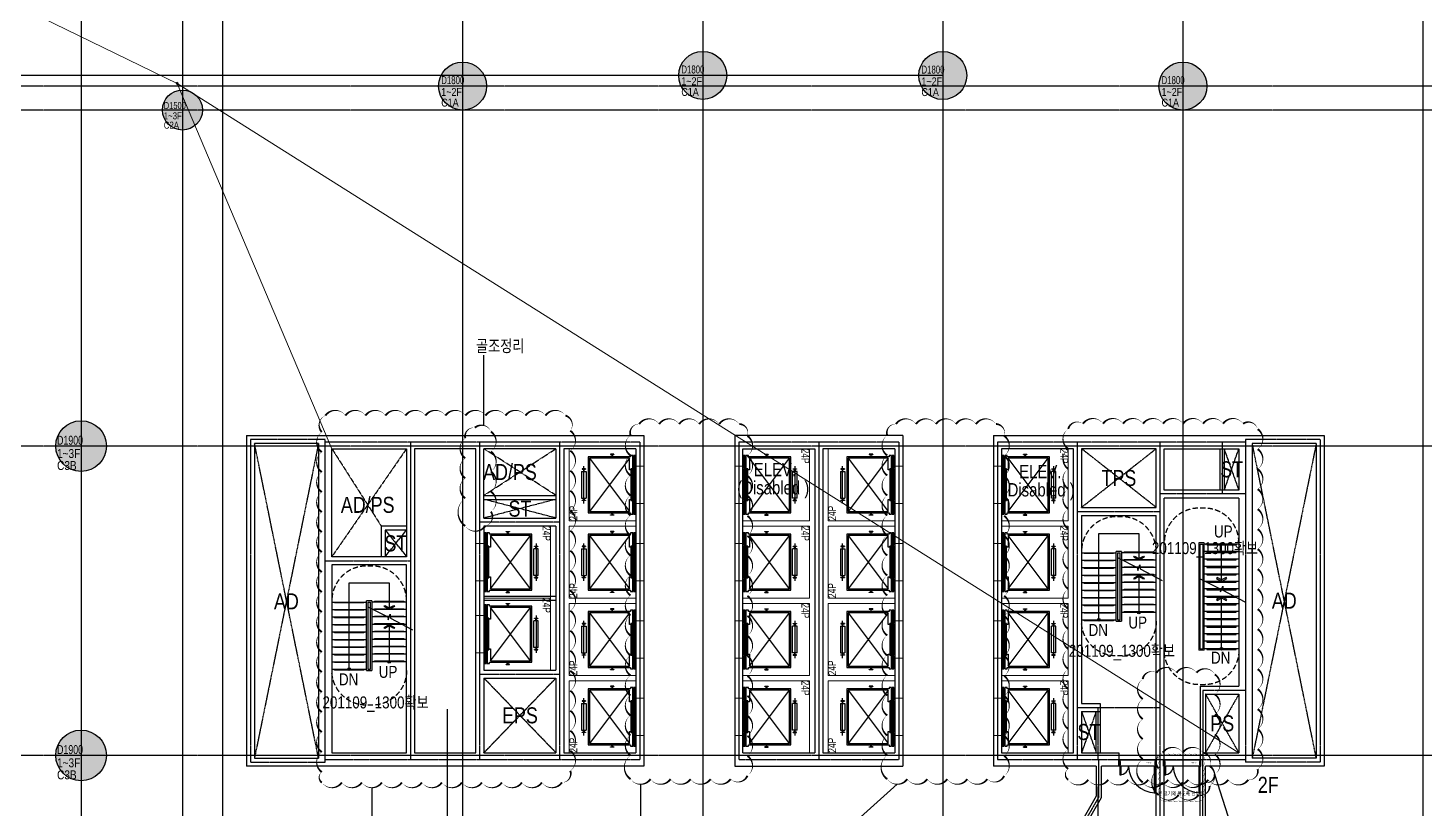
# Model space of a CAD drawing. Header units: millimetres. Extents: x 30450 to 679265, y -299204 to 155552.
# Drawn here: x 475902 to 528271, y -226115 to -196822 of the extents above; entities that cross this region are included whole.
import ezdxf
from ezdxf.enums import TextEntityAlignment as Align

# ---------------------------------------------------------------- set-up
doc = ezdxf.new("R2010")
doc.units = ezdxf.units.MM
for name, pattern in [('x-core_1.5f$0$CEN', [62, 60, -1, 0, -1]), ('x-core_1.5f$0$CENTER2', [1.125, 0.75, -0.125, 0.125, -0.125]), ('x-core_1.5f$0$DASHED', [3, 2, -1]), ('x-core_1.5f$0$HIDDEN', [9.525, 6.35, -3.175]), ('X-GRID_1F$0$CENTER2', [1.125, 0.75, -0.125, 0.125, -0.125])]:
    doc.linetypes.add(name, pattern=pattern)
doc.layers.get('0').update_dxf_attribs({"lineweight": 20})
doc.layers.get('Defpoints').update_dxf_attribs({"color": 151, "lineweight": 9})
for name, color, linetype in [('X-COL-1F$0$A-254', 254, 'Continuous'), ('X-COL-1F$0$A-COL', 2, 'Continuous'), ('x-core_1.5f$0$A-CEN2', 8, 'x-core_1.5f$0$CENTER2'), ('x-core_1.5f$0$A-CON', 2, 'Continuous'), ('x-core_1.5f$0$A-DOOR', 4, 'Continuous'), ('x-core_1.5f$0$A-DOORF', 9, 'Continuous'), ('x-core_1.5f$0$A-ELE4', 8, 'Continuous'), ('x-core_1.5f$0$A-ELEV', 5, 'Continuous'), ('x-core_1.5f$0$A-HR', 6, 'Continuous'), ('x-core_1.5f$0$A-OPEN1', 1, 'x-core_1.5f$0$CEN'), ('x-core_1.5f$0$A-OPEN2', 9, 'x-core_1.5f$0$DASHED'), ('x-core_1.5f$0$A-STR', 4, 'Continuous'), ('x-core_1.5f$0$A-SYM', 7, 'Continuous'), ('x-core_1.5f$0$A-WALD', 7, 'Continuous'), ('X-GRID_1F$0$A-CEN1', 1, 'X-GRID_1F$0$CENTER2')]:
    doc.layers.add(name, color=color, linetype=linetype)
for name, color, linetype, plot in [('x-core_1.5f$0$#201029작업_01', 181, 'Continuous', False), ('x-core_1.5f$0$00_201109_ 계단 1300 확보 반영_JANG', 111, 'Continuous', False), ('x-core_1.5f$0$0_HR_REV._CHECK', 30, 'Continuous', False)]:
    doc.layers.add(name, color=color, linetype=linetype, plot=plot)
doc.styles.add('X-COL-1F$0$Hrtext', font='arial.ttf', dxfattribs={"width": 0.8})
doc.styles.add('x-core_1.5f$0$$0$X-PLAN$0$Standard', font='')
doc.styles.add('x-core_1.5f$0$Hrtext', font='arial.ttf', dxfattribs={"width": 0.8})
doc.styles.add('x-core_1.5f$0$X-CORE_6~19F$0$평면도$0$X-PLAN_1F$0$돋움', font='')
doc.styles.get('x-core_1.5f$0$$0$X-PLAN$0$Standard').set_extended_font_data('DotumChe')
doc.styles.get('x-core_1.5f$0$X-CORE_6~19F$0$평면도$0$X-PLAN_1F$0$돋움').set_extended_font_data('Dotum')

# ---------------------------------------------------------------- blocks, each defined once
blk = doc.blocks.new('X-GRID_1F')
at = {"layer": 'Defpoints'}
for q in [(84648.8, 92271.2), (118648.8, 80871.2)]:
    blk.add_line((78848.8, 105971.2), q, dxfattribs=at)
blk.add_lwpolyline([(78848.8, 105971.2), (41048.8, 124371.2)], dxfattribs=at)
blk.add_circle((78848.8, 105971.2), 40, dxfattribs=at)
at = {"layer": 'X-GRID_1F$0$A-CEN1', "ltscale": 10}
for p, q in [((75248.8, 143216), (75248.8, 56771.2)), ((79048.8, 143216), (79048.8, 56771.2)), ((80548.8, 143216), (80548.8, 8263.5)), ((89548.8, 143216), (89548.8, 8263.5)), ((98548.8, 143216), (98548.8, 8263.5)), ((107548.8, 143216), (107548.8, 8263.5)), ((116548.8, 143216), (116548.8, 8263.5)), ((125548.8, 143216), (125548.8, 8263.5))]:
    blk.add_line(p, q, dxfattribs=at)
for points in [[(107548.8, 106271.2), (32410.1, 106271.2)], [(132848.8, 105871.2), (32410.1, 105871.2)], [(132848.8, 104971.2), (32410.1, 104971.2)], [(132848.8, 92371.2), (32410.1, 92371.2)], [(132848.8, 80771.2), (32410.1, 80771.2)]]:
    blk.add_lwpolyline(points, dxfattribs=at)
blk = doc.blocks.new('X-COL-1F$0$A$C21B320C8')
at = {"layer": 'X-COL-1F$0$A-254'}
h = blk.add_hatch(color=256, dxfattribs=at)
h.dxf.hatch_style = 1
h.paths.add_polyline_path([(-750, 0, 1), (750, 0, 1)])
at = {"layer": 'Defpoints', "const_width": 0.653}
blk.add_lwpolyline([(530, 530), (-530, -530)], dxfattribs=at)
at = {"layer": 'X-COL-1F$0$A-COL'}
blk.add_circle((0, 0), 750, dxfattribs=at)
at = {"layer": 'Defpoints', "style": 'X-COL-1F$0$Hrtext'}
for s, width, p in [('D1500', 0.7, (-700, 38)), ('1~3F', 0.8, (-700, -350))]:
    blk.add_text(s, height=262.5, dxfattribs=dict(at, width=width)).set_placement(p)
at = {"layer": 'Defpoints', "color": 6, "style": 'X-COL-1F$0$Hrtext', "width": 0.8}
blk.add_text('C2A', height=262.5, dxfattribs=at).set_placement((-700, -700))
blk = doc.blocks.new('X-COL-1F$0$A$C0B791F9D')
at = {"layer": 'X-COL-1F$0$A-254'}
h = blk.add_hatch(color=256, dxfattribs=at)
h.dxf.hatch_style = 1
h.paths.add_polyline_path([(-950, 0, 1), (950, 0, 1)])
at = {"layer": 'Defpoints', "const_width": 0.84}
blk.add_lwpolyline([(636, 636), (-636, -636)], dxfattribs=at)
at = {"layer": 'X-COL-1F$0$A-COL'}
blk.add_circle((0, 0), 950, dxfattribs=at)
at = {"layer": 'Defpoints', "style": 'X-COL-1F$0$Hrtext'}
for s, width, p in [('D1900', 0.7, (-900, 48)), ('1~3F', 0.8, (-900, -450))]:
    blk.add_text(s, height=337.5, dxfattribs=dict(at, width=width)).set_placement(p)
at = {"layer": 'Defpoints', "color": 6, "style": 'X-COL-1F$0$Hrtext', "width": 0.8}
blk.add_text('C3B', height=337.5, dxfattribs=at).set_placement((-900, -900))
blk = doc.blocks.new('X-COL-1F$0$A$C1CAF4292')
at = {"layer": 'X-COL-1F$0$A-254'}
h = blk.add_hatch(color=256, dxfattribs=at)
h.dxf.hatch_style = 1
edge = h.paths.add_edge_path()
edge.add_arc((0, 0), 900, 0, 360)
at = {"layer": 'Defpoints', "const_width": 0.747}
blk.add_lwpolyline([(636, 636), (-636, -636)], dxfattribs=at)
at = {"layer": 'X-COL-1F$0$A-COL'}
blk.add_circle((0, 0), 900, dxfattribs=at)
at = {"layer": 'Defpoints', "style": 'X-COL-1F$0$Hrtext'}
for s, width, p in [('D1800', 0.7, (-800, 71)), ('1~2F', 0.8, (-800, -372))]:
    blk.add_text(s, height=300, dxfattribs=dict(at, width=width)).set_placement(p)
at = {"layer": 'Defpoints', "color": 6, "style": 'X-COL-1F$0$Hrtext', "width": 0.8}
blk.add_text('C1A', height=300, dxfattribs=at).set_placement((-800, -772))
blk = doc.blocks.new('X-COL-1F')
at = {"layer": 'X-COL-1F$0$A-COL'}
for name, p in [('X-COL-1F$0$A$C1CAF4292', (98549, 106271)), ('X-COL-1F$0$A$C1CAF4292', (107549, 106266)), ('X-COL-1F$0$A$C1CAF4292', (89549, 105871)), ('X-COL-1F$0$A$C1CAF4292', (116549, 105871)), ('X-COL-1F$0$A$C21B320C8', (79049, 104971)), ('X-COL-1F$0$A$C0B791F9D', (75249, 92371)), ('X-COL-1F$0$A$C0B791F9D', (75249, 80771))]:
    blk.add_blockref(name, p, dxfattribs=at)
blk = doc.blocks.new('x-core_1.5f$0$X-CORE_6~19F$0$20P-210-11003')
at = {"layer": 'Defpoints'}
blk.add_lwpolyline([(2050, -300), (2050, 0), (2700, 0), (2700, 2500), (0, 2500), (0, 0), (650, 0), (650, -300)], dxfattribs=at)
at = {"layer": 'x-core_1.5f$0$A-ELEV'}
for p, q in [((2350, 1749), (350, 249)), ((2350, 249), (350, 1749)), ((650, 1954), (2050, 1954)), ((773, 1907), (772, 1897)), ((850, 2039), (850, 1869)), ((1850, 2039), (850, 2039)), ((850, 2039), (850, 1869)), ((1850, 1869), (850, 1869)), ((1850, 2039), (1850, 1869)), ((1927, 1907), (1928, 1897)), ((300, 886), (300, 898)), ((300, 898), (300, 886)), ((2477, 845), (2478, 835)), ((1350, 189), (1350, 154)), ((1350, 72), (1350, 37))]:
    blk.add_line(p, q, dxfattribs=at)
for points in [[(250, 122), (2450, 122), (2450, 212), (2400, 212), (2400, 1799), (300, 1799), (300, 212), (250, 212)], [(760, 189), (760, 154), (1940, 154), (1940, 189)], [(760, 72), (1940, 72), (1940, 37), (760, 37)]]:
    blk.add_lwpolyline(points, close=True, dxfattribs=at)
for points in [[(1940, 199), (1910, 199), (1910, 249), (2350, 249), (2350, 1749), (350, 1749), (350, 249), (790, 249), (790, 199), (760, 199)], [(2050, 0), (1970, 30), (2450, 30), (2450, 92), (250, 92), (250, 30), (730, 30), (650, 0)]]:
    blk.add_lwpolyline(points, dxfattribs=at)
for points in [[(761, 1890), (765, 1890), (761, 1890), (761, 2018), (765, 2018, -0.397026), (772, 2011), (773, 2001), (775, 1968, 0.397088), (782, 1961), (800, 1961, 0.414214), (804, 1965), (847, 1965, -0.414214), (850, 1963), (850, 1945, -0.414214), (847, 1943), (804, 1943, 0.414214), (800, 1947), (782, 1947, 0.397073), (775, 1940), (772, 1897, -0.397026), (765, 1890, 0.397026), (772, 1897, -0.397026), (765, 1890)], [(1939, 1890), (1935, 1890), (1939, 1890), (1939, 2018), (1935, 2018, 0.397026), (1928, 2011), (1927, 2001), (1925, 1968, -0.397088), (1918, 1961), (1900, 1961, -0.414214), (1896, 1965), (1853, 1965, 0.414214), (1850, 1963), (1850, 1945, 0.414214), (1853, 1943), (1896, 1943, -0.414214), (1900, 1947), (1918, 1947, -0.397073), (1925, 1940), (1928, 1897, 0.397026), (1935, 1890, -0.397026), (1928, 1897, 0.397026), (1935, 1890)], [(211, 828), (215, 828), (211, 828), (211, 956), (215, 956, -0.397026), (222, 949), (223, 939), (225, 906, 0.397088), (232, 899), (250, 899, 0.414214), (254, 903), (297, 903, -0.414214), (300, 901), (300, 883, -0.414214), (297, 881), (254, 881, 0.414214), (250, 885), (232, 885, 0.397073), (225, 878), (222, 835, -0.397026), (215, 828, 0.397026), (222, 835, -0.397026), (215, 828)], [(2489, 828), (2485, 828), (2489, 828), (2489, 956), (2485, 956, 0.397026), (2478, 949), (2477, 939), (2475, 906, -0.397088), (2468, 899), (2450, 899, -0.414214), (2446, 903), (2403, 903, 0.414214), (2400, 901), (2400, 883, 0.414214), (2403, 881), (2446, 881, -0.414214), (2450, 885), (2468, 885, -0.397073), (2475, 878), (2478, 835, 0.397026), (2485, 828, -0.397026), (2478, 835, 0.397026), (2485, 828)]]:
    blk.add_lwpolyline(points, format="xyb", dxfattribs=at)
at = {"layer": 'Defpoints', "style": 'x-core_1.5f$0$X-CORE_6~19F$0$평면도$0$X-PLAN_1F$0$돋움', "width": 0.8}
blk.add_text('24P', height=300, dxfattribs=at).set_placement((0, 2500), align=Align.TOP_LEFT)
blk = doc.blocks.new('x-core_1.5f$0$201105_FSD(1300)')
at = {"layer": 'x-core_1.5f$0$A-DOOR'}
for points in [[(52494, 126259), (52494, 126304), (52164, 126304), (52164, 126259)], [(52714, 126339), (52714, 126304), (52664, 126304), (52664, 126289), (52544, 126289), (52544, 126304), (52494, 126304), (52494, 126339)], [(52494, 124974), (52494, 125019), (51494, 125019), (51494, 124974)], [(52714, 124939), (52714, 124974), (52664, 124974), (52664, 124989), (52544, 124989), (52544, 124974), (52494, 124974), (52494, 124939)]]:
    blk.add_lwpolyline(points, close=True, dxfattribs=at)
at = {"layer": 'x-core_1.5f$0$A-DOORF'}
for centre, radius, start, end in [((52494, 126304), 330, 180, 270), ((52494, 124974), 1000, 90, 180)]:
    blk.add_arc(centre, radius, start, end, dxfattribs=at)
at = {"layer": 'x-core_1.5f$0$A-ELE4'}
for p, q in [((52494, 124974), (52494, 126304)), ((52714, 124974), (52714, 126304))]:
    blk.add_line(p, q, dxfattribs=at)
at = {"layer": 'Defpoints', "linetype": 'Continuous', "style": 'x-core_1.5f$0$$0$X-PLAN$0$Standard', "text_generation_flag": 6}
blk.add_text('FSD-1300', height=37.5, rotation=270, dxfattribs=at).set_placement((52610, 125191), align=Align.MIDDLE)

msp = doc.modelspace()

# ---------------------------------------------------------------- linework, layer by layer
at = {"layer": 'x-core_1.5f$0$#201029작업_01'}
msp.add_lwpolyline([(518344, -224100, 0, 20, -0.520567), (518544, -224100, 0, 20, -0.520567), (518744, -224100, 0, 20, -0.520567), (518944, -224100, 0, 20, -0.520567), (519144, -224100, 0, 20, -0.520567), (519344, -224100, 0, 20, -0.520567), (519544, -224100, 0, 20, -0.520567), (519744, -224100, 0, 20, -0.520567), (519944, -224100, 0, 20, -0.520567), (519944, -224300, 0, 20, -0.520567), (519944, -224500, 0, 20, -0.520567), (519944, -224700, 0, 20, -0.520567), (519944, -224900, 0, 20, -0.520567), (519944, -225100, 0, 20, -0.520567), (519944, -225300, 0, 20, -0.520567), (519944, -225500, 0, 20, -0.520567), (519944, -225700, 0, 20, -0.520567), (519840, -225796, 0, 20, -0.520567), (519640, -225796, 0, 20, -0.520567), (519440, -225796, 0, 20, -0.520567), (519240, -225796, 0, 20, -0.520567), (519040, -225796, 0, 20, -0.520567), (518840, -225796, 0, 20, -0.520567), (518640, -225796, 0, 20, -0.520567), (518440, -225796, 0, 20, -0.520567), (518344, -225693, 0, 20, -0.520567), (518344, -225493, 0, 20, -0.520567), (518344, -225293, 0, 20, -0.520567), (518344, -225093, 0, 20, -0.520567), (518344, -224893, 0, 20, -0.520567), (518344, -224693, 0, 20, -0.520567), (518344, -224493, 0, 20, -0.520567), (518344, -224293, 0, 20, -0.520567)], format="xyseb", close=True, dxfattribs=at)
at = {"layer": 'x-core_1.5f$0$00_201109_ 계단 1300 확보 반영_JANG'}
msp.add_lwpolyline([(518282, -225583, 0, 75, 0.520567), (519032, -225583, 0, 75, 0.520567), (519782, -225583, 0, 75, 0.520567), (520194, -225245, 0, 75, 0.520567), (520194, -224495, 0, 75, 0.520567), (519940, -223998, 0, 75, 0.520567), (519190, -223998, 0, 75, 0.520567), (518440, -223998, 0, 75, 0.520567), (518282, -224590, 0, 75, 0.520567)], format="xyseb", close=True, dxfattribs=at)
at = {"layer": 'x-core_1.5f$0$0_HR_REV._CHECK'}
for p, q in [((492991, -211731), (492991, -209087)), ((491616, -222372), (491616, -230189)), ((488794, -225313), (488794, -234357)), ((516006, -225269), (516012, -234313))]:
    msp.add_line(p, q, dxfattribs=at)
at = {"layer": 'x-core_1.5f$0$0_HR_REV._CHECK', "color": 1}
msp.add_line((520389, -224843), (523386, -234240), dxfattribs=at)
at = {"layer": 'x-core_1.5f$0$0_HR_REV._CHECK'}
for points in [[(486919, -225118, 0, 75, 0.520567), (487669, -225118, 0, 75, 0.520567), (488419, -225118, 0, 75, 0.520567), (489169, -225118, 0, 75, 0.520567), (489919, -225118, 0, 75, 0.520567), (490669, -225118, 0, 75, 0.520567), (491419, -225118, 0, 75, 0.520567), (492169, -225118, 0, 75, 0.520567), (492919, -225118, 0, 75, 0.520567), (493669, -225118, 0, 75, 0.520567), (494419, -225118, 0, 75, 0.520567), (495169, -225118, 0, 75, 0.520567), (495919, -225118, 0, 75, 0.520567), (496231, -224679, 0, 75, 0.520567), (496231, -223929, 0, 75, 0.520567), (496231, -223179, 0, 75, 0.520567), (496231, -222429, 0, 75, 0.520567), (496231, -221679, 0, 75, 0.520567), (496231, -220929, 0, 75, 0.520567), (496231, -220179, 0, 75, 0.520567), (496231, -219429, 0, 75, 0.520567), (496231, -218679, 0, 75, 0.520567), (496231, -217929, 0, 75, 0.520567), (496231, -217179, 0, 75, 0.520567), (496231, -216429, 0, 75, 0.520567), (496231, -215679, 0, 75, 0.520567), (496231, -214929, 0, 75, 0.520567), (496231, -214179, 0, 75, 0.520567), (496231, -213429, 0, 75, 0.520567), (496231, -212679, 0, 75, 0.520567), (496231, -211929, 0, 75, 0.520567), (496051, -211359, 0, 75, 0.520567), (495301, -211359, 0, 75, 0.520567), (494551, -211359, 0, 75, 0.520567), (493801, -211359, 0, 75, 0.520567), (493051, -211359, 0, 75, 0.520567), (492301, -211359, 0, 75, 0.520567), (491551, -211359, 0, 75, 0.520567), (490801, -211359, 0, 75, 0.520567), (490051, -211359, 0, 75, 0.520567), (489301, -211359, 0, 75, 0.520567), (488551, -211359, 0, 75, 0.520567), (487801, -211359, 0, 75, 0.520567), (487051, -211359, 0, 75, 0.520567), (486919, -211977, 0, 75, 0.520567), (486919, -212727, 0, 75, 0.520567), (486919, -213477, 0, 75, 0.520567), (486919, -214227, 0, 75, 0.520567), (486919, -214977, 0, 75, 0.520567), (486919, -215727, 0, 75, 0.520567), (486919, -216477, 0, 75, 0.520567), (486919, -217227, 0, 75, 0.520567), (486919, -217977, 0, 75, 0.520567), (486919, -218727, 0, 75, 0.520567), (486919, -219477, 0, 75, 0.520567), (486919, -220227, 0, 75, 0.520567), (486919, -220977, 0, 75, 0.520567), (486919, -221727, 0, 75, 0.520567), (486919, -222477, 0, 75, 0.520567), (486919, -223227, 0, 75, 0.520567), (486919, -223977, 0, 75, 0.520567), (486919, -224727, 0, 75, 0.520567)], [(498489, -224990, 0, 75, 0.520567), (499239, -224990, 0, 75, 0.520567), (499989, -224990, 0, 75, 0.520567), (500739, -224990, 0, 75, 0.520567), (501489, -224990, 0, 75, 0.520567), (502239, -224990, 0, 75, 0.520567), (502869, -224870, 0, 75, 0.520567), (502869, -224120, 0, 75, 0.520567), (502869, -223370, 0, 75, 0.520567), (502869, -222620, 0, 75, 0.520567), (502869, -221870, 0, 75, 0.520567), (502869, -221120, 0, 75, 0.520567), (502869, -220370, 0, 75, 0.520567), (502869, -219620, 0, 75, 0.520567), (502869, -218870, 0, 75, 0.520567), (502869, -218120, 0, 75, 0.520567), (502869, -217370, 0, 75, 0.520567), (502869, -216620, 0, 75, 0.520567), (502869, -215870, 0, 75, 0.520567), (502869, -215120, 0, 75, 0.520567), (502869, -214370, 0, 75, 0.520567), (502869, -213620, 0, 75, 0.520567), (502869, -212870, 0, 75, 0.520567), (502869, -212120, 0, 75, 0.520567), (502562, -211677, 0, 75, 0.520567), (501812, -211677, 0, 75, 0.520567), (501062, -211677, 0, 75, 0.520567), (500312, -211677, 0, 75, 0.520567), (499562, -211677, 0, 75, 0.520567), (498812, -211677, 0, 75, 0.520567), (498489, -212103, 0, 75, 0.520567), (498489, -212853, 0, 75, 0.520567), (498489, -213603, 0, 75, 0.520567), (498489, -214353, 0, 75, 0.520567), (498489, -215103, 0, 75, 0.520567), (498489, -215853, 0, 75, 0.520567), (498489, -216603, 0, 75, 0.520567), (498489, -217353, 0, 75, 0.520567), (498489, -218103, 0, 75, 0.520567), (498489, -218853, 0, 75, 0.520567), (498489, -219603, 0, 75, 0.520567), (498489, -220353, 0, 75, 0.520567), (498489, -221103, 0, 75, 0.520567), (498489, -221853, 0, 75, 0.520567), (498489, -222603, 0, 75, 0.520567), (498489, -223353, 0, 75, 0.520567), (498489, -224103, 0, 75, 0.520567)], [(508112, -224990, 0, 75, 0.520567), (508862, -224990, 0, 75, 0.520567), (509612, -224990, 0, 75, 0.520567), (510362, -224990, 0, 75, 0.520567), (511112, -224990, 0, 75, 0.520567), (511862, -224990, 0, 75, 0.520567), (512492, -224870, 0, 75, 0.520567), (512492, -224120, 0, 75, 0.520567), (512492, -223370, 0, 75, 0.520567), (512492, -222620, 0, 75, 0.520567), (512492, -221870, 0, 75, 0.520567), (512492, -221120, 0, 75, 0.520567), (512492, -220370, 0, 75, 0.520567), (512492, -219620, 0, 75, 0.520567), (512492, -218870, 0, 75, 0.520567), (512492, -218120, 0, 75, 0.520567), (512492, -217370, 0, 75, 0.520567), (512492, -216620, 0, 75, 0.520567), (512492, -215870, 0, 75, 0.520567), (512492, -215120, 0, 75, 0.520567), (512492, -214370, 0, 75, 0.520567), (512492, -213620, 0, 75, 0.520567), (512492, -212870, 0, 75, 0.520567), (512492, -212120, 0, 75, 0.520567), (512186, -211677, 0, 75, 0.520567), (511436, -211677, 0, 75, 0.520567), (510686, -211677, 0, 75, 0.520567), (509936, -211677, 0, 75, 0.520567), (509186, -211677, 0, 75, 0.520567), (508436, -211677, 0, 75, 0.520567), (508112, -212103, 0, 75, 0.520567), (508112, -212853, 0, 75, 0.520567), (508112, -213603, 0, 75, 0.520567), (508112, -214353, 0, 75, 0.520567), (508112, -215103, 0, 75, 0.520567), (508112, -215853, 0, 75, 0.520567), (508112, -216603, 0, 75, 0.520567), (508112, -217353, 0, 75, 0.520567), (508112, -218103, 0, 75, 0.520567), (508112, -218853, 0, 75, 0.520567), (508112, -219603, 0, 75, 0.520567), (508112, -220353, 0, 75, 0.520567), (508112, -221103, 0, 75, 0.520567), (508112, -221853, 0, 75, 0.520567), (508112, -222603, 0, 75, 0.520567), (508112, -223353, 0, 75, 0.520567), (508112, -224103, 0, 75, 0.520567)], [(514894, -225015, 0, 75, 0.520567), (515644, -225015, 0, 75, 0.520567), (516394, -225015, 0, 75, 0.520567), (517144, -225015, 0, 75, 0.520567), (517894, -225015, 0, 75, 0.520567), (518644, -225015, 0, 75, 0.520567), (519394, -225015, 0, 75, 0.520567), (520144, -225015, 0, 75, 0.520567), (520894, -225015, 0, 75, 0.520567), (521644, -225015, 0, 75, 0.520567), (521996, -224618, 0, 75, 0.520567), (521996, -223868, 0, 75, 0.520567), (521996, -223118, 0, 75, 0.520567), (521996, -222368, 0, 75, 0.520567), (521996, -221618, 0, 75, 0.520567), (521996, -220868, 0, 75, 0.520567), (521996, -220118, 0, 75, 0.520567), (521996, -219368, 0, 75, 0.520567), (521996, -218618, 0, 75, 0.520567), (521996, -217868, 0, 75, 0.520567), (521996, -217118, 0, 75, 0.520567), (521996, -216368, 0, 75, 0.520567), (521996, -215618, 0, 75, 0.520567), (521996, -214868, 0, 75, 0.520567), (521996, -214118, 0, 75, 0.520567), (521996, -213368, 0, 75, 0.520567), (521996, -212618, 0, 75, 0.520567), (521996, -211868, 0, 75, 0.520567), (521450, -211664, 0, 75, 0.520567), (520700, -211664, 0, 75, 0.520567), (519950, -211664, 0, 75, 0.520567), (519200, -211664, 0, 75, 0.520567), (518450, -211664, 0, 75, 0.520567), (517700, -211664, 0, 75, 0.520567), (516950, -211664, 0, 75, 0.520567), (516200, -211664, 0, 75, 0.520567), (515450, -211664, 0, 75, 0.520567), (514894, -211858, 0, 75, 0.520567), (514894, -212608, 0, 75, 0.520567), (514894, -213358, 0, 75, 0.520567), (514894, -214108, 0, 75, 0.520567), (514894, -214858, 0, 75, 0.520567), (514894, -215608, 0, 75, 0.520567), (514894, -216358, 0, 75, 0.520567), (514894, -217108, 0, 75, 0.520567), (514894, -217858, 0, 75, 0.520567), (514894, -218608, 0, 75, 0.520567), (514894, -219358, 0, 75, 0.520567), (514894, -220108, 0, 75, 0.520567), (514894, -220858, 0, 75, 0.520567), (514894, -221608, 0, 75, 0.520567), (514894, -222358, 0, 75, 0.520567), (514894, -223108, 0, 75, 0.520567), (514894, -223858, 0, 75, 0.520567), (514894, -224608, 0, 75, 0.520567)], [(492294, -215500, 0, 75, 0.520567), (493044, -215500, 0, 75, 0.520567), (493256, -214961, 0, 75, 0.520567), (493256, -214211, 0, 75, 0.520567), (493256, -213461, 0, 75, 0.520567), (493256, -212711, 0, 75, 0.520567), (493256, -211961, 0, 75, 0.520567), (492651, -211815, 0, 75, 0.520567), (492294, -212208, 0, 75, 0.520567), (492294, -212958, 0, 75, 0.520567), (492294, -213708, 0, 75, 0.520567), (492294, -214458, 0, 75, 0.520567)]]:
    msp.add_lwpolyline(points, format="xyseb", close=True, dxfattribs=at)
at = {"layer": 'x-core_1.5f$0$0_HR_REV._CHECK', "color": 1}
msp.add_lwpolyline([(517689, -225112, 0, 75, 0.520567), (518439, -225112, 0, 75, 0.520567), (519189, -225112, 0, 75, 0.520567), (519939, -225112, 0, 75, 0.520567), (520391, -224814, 0, 75, 0.520567), (520391, -224064, 0, 75, 0.520567), (520391, -223314, 0, 75, 0.520567), (520391, -222564, 0, 75, 0.520567), (520391, -221814, 0, 75, 0.520567), (520391, -221064, 0, 75, 0.520567), (519703, -221003, 0, 75, 0.520567), (518953, -221003, 0, 75, 0.520567), (518203, -221003, 0, 75, 0.520567), (517689, -221239, 0, 75, 0.520567), (517689, -221989, 0, 75, 0.520567), (517689, -222739, 0, 75, 0.520567), (517689, -223489, 0, 75, 0.520567), (517689, -224239, 0, 75, 0.520567)], format="xyseb", close=True, dxfattribs=at)
at = {"layer": 'x-core_1.5f$0$0_HR_REV._CHECK'}
msp.add_lwpolyline([(498864, -225185), (498864, -233839), (508487, -225185)], dxfattribs=at)
at = {"layer": 'x-core_1.5f$0$A-CEN2'}
for p, q in [((487044, -212250), (484244, -212250)), ((484244, -212250), (484244, -224350)), ((487044, -224350), (487044, -212250)), ((498844, -212350), (487044, -212350)), ((490244, -212350), (490244, -224250)), ((492844, -224250), (492844, -212350)), ((495844, -224250), (495844, -212350)), ((498844, -212350), (498844, -224250)), ((502544, -212350), (502544, -224250)), ((508544, -212350), (502544, -212350)), ((505544, -212350), (505544, -224250)), ((508544, -212350), (508544, -224250)), ((521544, -212350), (512244, -212350)), ((512244, -212350), (512244, -224250)), ((515244, -224250), (515244, -212350)), ((518344, -224250), (518344, -212350)), ((520669, -212350), (520669, -214290)), ((521544, -212250), (521544, -224350)), ((524344, -212250), (521544, -212250)), ((524344, -212250), (524344, -224350)), ((521544, -214290), (518344, -214290)), ((515244, -214950), (518344, -214950)), ((495844, -215350), (492844, -215350)), ((487044, -216800), (490244, -216800)), ((492844, -221050), (495844, -221050)), ((519944, -221650), (521544, -221650)), ((519944, -221650), (519944, -224250)), ((515244, -222310), (518344, -222310)), ((516019, -224250), (516019, -222310)), ((484244, -224350), (487044, -224350)), ((487044, -224250), (498844, -224250)), ((502544, -224250), (508544, -224250)), ((512244, -224250), (521544, -224250)), ((516044, -225656), (516044, -224250)), ((518344, -226471), (518344, -224250)), ((519944, -227901), (519944, -224250)), ((524344, -224350), (521544, -224350)), ((516044, -225656), (513056, -230831))]:
    msp.add_line(p, q, dxfattribs=at)
at = {"layer": 'x-core_1.5f$0$A-CON', "ltscale": 10}
for p, q in [((484094, -212100), (498994, -212100)), ((484094, -212100), (484094, -224500)), ((486794, -212400), (484394, -212400)), ((484394, -212400), (484394, -224200)), ((486794, -212400), (486794, -224200)), ((487294, -216650), (487294, -212600)), ((487294, -212600), (490094, -212600)), ((490094, -212600), (490094, -216650)), ((490394, -212600), (490394, -224000)), ((492694, -212600), (490394, -212600)), ((492694, -224000), (492694, -212600)), ((495694, -212600), (492994, -212600)), ((492994, -215200), (492994, -212600)), ((495694, -212600), (495694, -215200)), ((498694, -212600), (495994, -212600)), ((495994, -212600), (495994, -224000)), ((498694, -212600), (498694, -224000)), ((498994, -212100), (498994, -224500)), ((502394, -212100), (502394, -224500)), ((508694, -212100), (502394, -212100)), ((502694, -224000), (502694, -212600)), ((502694, -212600), (505394, -212600)), ((505394, -212600), (505394, -224000)), ((505694, -212600), (505694, -224000)), ((508394, -212600), (505694, -212600)), ((508394, -212600), (508394, -224000)), ((508694, -212100), (508694, -224500)), ((512094, -212100), (512094, -224500)), ((512094, -212100), (524494, -212100)), ((515094, -212600), (512394, -212600)), ((512394, -212600), (512394, -224000)), ((515094, -224000), (515094, -212600)), ((518194, -212600), (515394, -212600)), ((515394, -212600), (515394, -214800)), ((518194, -214800), (518194, -212600)), ((518494, -214150), (518494, -212600)), ((518494, -212600), (521294, -212600)), ((521294, -212600), (521294, -214150)), ((521794, -212400), (521794, -224200)), ((524194, -212400), (521794, -212400)), ((524194, -212400), (524194, -224200)), ((524494, -212100), (524494, -224500)), ((521294, -214150), (518494, -214150)), ((518494, -226571), (518494, -214450)), ((521294, -214450), (518494, -214450)), ((521294, -214450), (521294, -221500)), ((492994, -215200), (495694, -215200)), ((515394, -214800), (518194, -214800)), ((515394, -215100), (515394, -222150)), ((515394, -215100), (518194, -215100)), ((518194, -226371), (518194, -215100)), ((495694, -215500), (492994, -215500)), ((492994, -215500), (492994, -220900)), ((495694, -215500), (495694, -220900)), ((490094, -216650), (487294, -216650)), ((490094, -216950), (487294, -216950)), ((487294, -216950), (487294, -224000)), ((490094, -224000), (490094, -216950)), ((492994, -220900), (495694, -220900)), ((492994, -221200), (495694, -221200)), ((492994, -221200), (492994, -224000)), ((519844, -221500), (521294, -221500)), ((519844, -221500), (519844, -224500)), ((520044, -221800), (521294, -221800)), ((520044, -221800), (520044, -224000)), ((521294, -221800), (521294, -224000)), ((515394, -222150), (516094, -222150)), ((515394, -222450), (515394, -224000)), ((515394, -222450), (516094, -222450)), ((516094, -222150), (516094, -222450)), ((487294, -224000), (490094, -224000)), ((490394, -224000), (492694, -224000)), ((495994, -224000), (498694, -224000)), ((502694, -224000), (505394, -224000)), ((505694, -224000), (508394, -224000)), ((512394, -224000), (515094, -224000)), ((515394, -224000), (516794, -224000)), ((516794, -224000), (516794, -224500)), ((520044, -224000), (521294, -224000)), ((498994, -224500), (484094, -224500)), ((484394, -224200), (486794, -224200)), ((502394, -224500), (508694, -224500)), ((515944, -224500), (512094, -224500)), ((516144, -225682), (516144, -224500)), ((516794, -224500), (516144, -224500)), ((524494, -224500), (520044, -224500)), ((524194, -224200), (521794, -224200)), ((513113, -230931), (516144, -225682))]:
    msp.add_line(p, q, dxfattribs=at)
at = {"layer": 'x-core_1.5f$0$A-CON'}
for p in [(495694, -221200), (492994, -224000)]:
    msp.add_line(p, (495694, -224000), dxfattribs=at)
at = {"layer": 'x-core_1.5f$0$A-CON', "ltscale": 5}
for p, q in [((515944, -224500), (515944, -225629)), ((519844, -227874), (519844, -224500)), ((520044, -227927), (520044, -224500)), ((515944, -225629), (512998, -230731))]:
    msp.add_line(p, q, dxfattribs=at)
at = {"layer": 'x-core_1.5f$0$A-ELE4'}
for points in [[(520094, -216180), (520094, -216210), (521194, -216210), (521194, -216180)], [(516594, -216500), (516594, -216530), (515494, -216530), (515494, -216500)], [(516594, -216780), (516594, -216810), (515494, -216810), (515494, -216780)], [(516994, -216500), (516994, -216470), (518094, -216470), (518094, -216500)], [(516994, -216780), (516994, -216750), (518094, -216750), (518094, -216780)], [(520094, -216460), (520094, -216490), (521194, -216490), (521194, -216460)], [(520094, -216740), (520094, -216770), (521194, -216770), (521194, -216740)], [(516594, -217060), (516594, -217090), (515494, -217090), (515494, -217060)], [(516994, -217060), (516994, -217030), (518094, -217030), (518094, -217060)], [(516994, -217340), (516994, -217310), (518094, -217310), (518094, -217340)], [(520094, -217020), (520094, -217050), (521194, -217050), (521194, -217020)], [(520094, -217300), (520094, -217330), (521194, -217330), (521194, -217300)], [(516594, -217340), (516594, -217370), (515494, -217370), (515494, -217340)], [(516594, -217620), (516594, -217650), (515494, -217650), (515494, -217620)], [(516994, -217620), (516994, -217590), (518094, -217590), (518094, -217620)], [(520094, -217580), (520094, -217610), (521194, -217610), (521194, -217580)], [(488494, -218350), (488494, -218380), (487394, -218380), (487394, -218350)], [(488894, -218350), (488894, -218320), (489994, -218320), (489994, -218350)], [(516594, -217900), (516594, -217930), (515494, -217930), (515494, -217900)], [(516594, -218180), (516594, -218210), (515494, -218210), (515494, -218180)], [(516994, -217900), (516994, -217870), (518094, -217870), (518094, -217900)], [(516994, -218180), (516994, -218150), (518094, -218150), (518094, -218180)], [(520094, -217860), (520094, -217890), (521194, -217890), (521194, -217860)], [(520094, -218140), (520094, -218170), (521194, -218170), (521194, -218140)], [(488494, -218630), (488494, -218660), (487394, -218660), (487394, -218630)], [(488894, -218630), (488894, -218600), (489994, -218600), (489994, -218630)], [(488894, -218910), (488894, -218880), (489994, -218880), (489994, -218910)], [(516594, -218460), (516594, -218490), (515494, -218490), (515494, -218460)], [(516594, -218740), (516594, -218770), (515494, -218770), (515494, -218740)], [(516994, -218460), (516994, -218430), (518094, -218430), (518094, -218460)], [(516994, -218740), (516994, -218710), (518094, -218710), (518094, -218740)], [(520094, -218420), (520094, -218450), (521194, -218450), (521194, -218420)], [(520094, -218700), (520094, -218730), (521194, -218730), (521194, -218700)], [(488494, -218910), (488494, -218940), (487394, -218940), (487394, -218910)], [(488494, -219190), (488494, -219220), (487394, -219220), (487394, -219190)], [(488894, -219190), (488894, -219160), (489994, -219160), (489994, -219190)], [(516594, -219020), (516594, -219050), (515494, -219050), (515494, -219020)], [(520094, -218980), (520094, -219010), (521194, -219010), (521194, -218980)], [(520094, -219260), (520094, -219290), (521194, -219290), (521194, -219260)], [(488494, -219470), (488494, -219500), (487394, -219500), (487394, -219470)], [(488494, -219750), (488494, -219780), (487394, -219780), (487394, -219750)], [(488894, -219470), (488894, -219440), (489994, -219440), (489994, -219470)], [(488894, -219750), (488894, -219720), (489994, -219720), (489994, -219750)], [(520094, -219540), (520094, -219570), (521194, -219570), (521194, -219540)], [(520094, -219820), (520094, -219850), (521194, -219850), (521194, -219820)], [(488494, -220030), (488494, -220060), (487394, -220060), (487394, -220030)], [(488494, -220310), (488494, -220340), (487394, -220340), (487394, -220310)], [(488894, -220030), (488894, -220000), (489994, -220000), (489994, -220030)], [(488894, -220310), (488894, -220280), (489994, -220280), (489994, -220310)], [(520094, -220100), (520094, -220130), (521194, -220130), (521194, -220100)], [(488494, -220590), (488494, -220620), (487394, -220620), (487394, -220590)], [(488494, -220870), (488494, -220900), (487394, -220900), (487394, -220870)], [(488894, -220590), (488894, -220560), (489994, -220560), (489994, -220590)]]:
    msp.add_lwpolyline(points, dxfattribs=at)
at = {"layer": 'x-core_1.5f$0$A-HR'}
for p, q in [((519844, -220100), (519844, -216180)), ((519844, -216180), (519944, -216180)), ((519944, -216180), (519944, -220100)), ((516694, -219070), (516694, -216450)), ((516894, -216450), (516694, -216450)), ((516744, -216500), (516744, -219020)), ((516744, -216500), (516844, -216500)), ((516844, -219020), (516844, -216500)), ((516894, -216450), (516894, -219070)), ((488594, -220920), (488594, -218300)), ((488794, -218300), (488594, -218300)), ((488644, -218350), (488644, -220870)), ((488644, -218350), (488744, -218350)), ((488744, -220870), (488744, -218350)), ((488794, -218300), (488794, -220920)), ((516694, -219070), (516894, -219070)), ((516744, -219020), (516844, -219020)), ((519994, -220150), (519794, -220150)), ((519844, -220100), (519944, -220100)), ((488594, -220920), (488794, -220920)), ((488644, -220870), (488744, -220870))]:
    msp.add_line(p, q, dxfattribs=at)
msp.add_lwpolyline([(519994, -220150), (519994, -216130), (519794, -216130), (519794, -220150)], dxfattribs=at)
at = {"layer": 'x-core_1.5f$0$A-OPEN1'}
for p, q in [((521294, -214150), (520744, -212600)), ((520744, -214150), (521294, -212600)), ((495694, -215200), (492994, -214500)), ((495694, -214500), (492994, -215200)), ((515394, -222450), (515944, -224000)), ((515944, -222450), (515394, -224000))]:
    msp.add_line(p, q, dxfattribs=at)
for points in [[(489294, -215650), (490094, -216650)], [(489294, -216650), (490094, -215650)]]:
    msp.add_lwpolyline(points, dxfattribs=at)
at = {"layer": 'x-core_1.5f$0$A-OPEN2'}
for p, q in [((490094, -212600), (487294, -216650)), ((487294, -212600), (489144, -215500)), ((492994, -214350), (495694, -212600)), ((495694, -214350), (492994, -212600)), ((515394, -214800), (518194, -212600)), ((518194, -214800), (515394, -212600)), ((524194, -212400), (521794, -224200)), ((524194, -224200), (521794, -212400)), ((492994, -221200), (495694, -224000)), ((492994, -224000), (495694, -221200)), ((521294, -221800), (520044, -224000)), ((521294, -224000), (520044, -221800))]:
    msp.add_line(p, q, dxfattribs=at)
for points in [[(486794, -212400), (484394, -224200)], [(486794, -224200), (484394, -212400)]]:
    msp.add_lwpolyline(points, dxfattribs=at)
at = {"layer": 'x-core_1.5f$0$A-STR'}
for p, q in [((521294, -216180), (519994, -216180)), ((515394, -216500), (516694, -216500)), ((515394, -216780), (516694, -216780)), ((518194, -216500), (516894, -216500)), ((518194, -216780), (516894, -216780)), ((521294, -216460), (519994, -216460)), ((521294, -216740), (519994, -216740)), ((515394, -217060), (516694, -217060)), ((518194, -217060), (516894, -217060)), ((521294, -217020), (519994, -217020)), ((521294, -217300), (519994, -217300)), ((515394, -217340), (516694, -217340)), ((515394, -217620), (516694, -217620)), ((518194, -217340), (516894, -217340)), ((518194, -217620), (516894, -217620)), ((521294, -217580), (519994, -217580)), ((487294, -218350), (488594, -218350)), ((490094, -218350), (488794, -218350)), ((515394, -217900), (516694, -217900)), ((515394, -218180), (516694, -218180)), ((518194, -217900), (516894, -217900)), ((518194, -218180), (516894, -218180)), ((521294, -217860), (519994, -217860)), ((521294, -218140), (519994, -218140)), ((487294, -218630), (488594, -218630)), ((490094, -218630), (488794, -218630)), ((515394, -218460), (516694, -218460)), ((515394, -218740), (516694, -218740)), ((518194, -218460), (516894, -218460)), ((518194, -218740), (516894, -218740)), ((521294, -218420), (519994, -218420)), ((521294, -218700), (519994, -218700)), ((487294, -218910), (488594, -218910)), ((487294, -219190), (488594, -219190)), ((490094, -218910), (488794, -218910)), ((490094, -219190), (488794, -219190)), ((515394, -219020), (516694, -219020)), ((521294, -218980), (519994, -218980)), ((521294, -219260), (519994, -219260)), ((487294, -219470), (488594, -219470)), ((487294, -219750), (488594, -219750)), ((490094, -219470), (488794, -219470)), ((490094, -219750), (488794, -219750)), ((521294, -219540), (519994, -219540)), ((521294, -219820), (519994, -219820)), ((521294, -219820), (519994, -219820)), ((487294, -220030), (488594, -220030)), ((487294, -220310), (488594, -220310)), ((490094, -220030), (488794, -220030)), ((490094, -220310), (488794, -220310)), ((521294, -220100), (519994, -220100)), ((487294, -220590), (488594, -220590)), ((487294, -220870), (488594, -220870)), ((490094, -220590), (488794, -220590))]:
    msp.add_line(p, q, dxfattribs=at)
at = {"layer": 'x-core_1.5f$0$A-STR', "color": 8, "linetype": 'x-core_1.5f$0$HIDDEN', "ltscale": 30, "flags": 128}
for points in [[(518194, -216450, 0.414214), (516894, -215150), (516694, -215150, 0.414214), (515394, -216450)], [(521294, -216130, 0.414214), (519994, -214830), (519794, -214830, 0.414214), (518494, -216130)], [(490094, -218300, 0.414214), (488794, -217000), (488594, -217000, 0.414214), (487294, -218300)], [(518194, -219070, -0.414214), (516894, -220370), (516694, -220370, -0.414214), (515394, -219070)], [(521294, -220150, -0.414214), (519994, -221450), (519794, -221450, -0.414214), (518494, -220150)], [(490094, -220920, -0.414214), (488794, -222220), (488594, -222220, -0.414214), (487294, -220920)]]:
    msp.add_lwpolyline(points, format="xyb", dxfattribs=at)
at = {"layer": 'x-core_1.5f$0$A-SYM'}
for points in [[(516044, -219020), (516044, -215775), (517544, -215775), (517544, -216780)], [(520644, -217580), (520644, -216180)], [(516747, -216683), (517486, -217050), (517502, -217166), (517585, -216953), (517595, -217101), (518414, -217548)], [(487944, -220870), (487944, -217625), (489444, -217625), (489444, -218630)], [(517544, -217340), (517544, -218740)], [(519847, -217483), (520586, -217850), (520602, -217966), (520685, -217753), (520695, -217901), (521514, -218348)], [(520644, -220100), (520644, -218140)], [(488647, -218533), (489386, -218900), (489402, -219016), (489485, -218803), (489495, -218951), (490314, -219398)], [(489444, -219190), (489444, -220590)]]:
    msp.add_lwpolyline(points, dxfattribs=at)
for points in [[(517352, -216669), (517376, -216627), (517544, -216724), (517712, -216627), (517736, -216669), (517544, -216780)], [(517736, -217451), (517712, -217492), (517544, -217395), (517376, -217492), (517352, -217451), (517544, -217340)], [(520836, -217469), (520812, -217427), (520644, -217524), (520476, -217427), (520452, -217469), (520644, -217580)], [(520452, -218251), (520476, -218292), (520644, -218195), (520812, -218292), (520836, -218251), (520644, -218140)], [(489252, -218519), (489276, -218477), (489444, -218574), (489612, -218477), (489636, -218519), (489444, -218630)], [(489636, -219301), (489612, -219342), (489444, -219245), (489276, -219342), (489252, -219301), (489444, -219190)]]:
    msp.add_lwpolyline(points, close=True, dxfattribs=at)
for centre in [(520644, -216180), (517544, -218740), (516044, -219020), (520644, -220100), (487944, -220870), (489444, -220590)]:
    msp.add_circle(centre, 50, dxfattribs=at)
at = {"layer": 'x-core_1.5f$0$A-WALD'}
for p, q in [((520594, -214150), (520594, -212600)), ((520744, -212600), (520744, -214150)), ((492994, -214350), (495694, -214350)), ((492994, -214500), (495694, -214500)), ((490094, -215500), (489144, -215500)), ((489144, -215500), (489144, -216650)), ((490094, -215650), (489294, -215650)), ((489294, -215650), (489294, -216650)), ((492994, -218125), (495694, -218125)), ((492994, -218275), (495694, -218275)), ((515944, -224000), (515944, -222450)), ((516094, -222450), (516094, -224000))]:
    msp.add_line(p, q, dxfattribs=at)

# ---------------------------------------------------------------- block references
for name in ['X-GRID_1F', 'X-COL-1F']:
    msp.add_blockref(name, (402645, -304871))
for p, rotation in [((498694, -215300), 90), ((502694, -212600), 270), ((508394, -215300), 90), ((512394, -212600), 270), ((492994, -215500), 270), ((498694, -218200), 90), ((502694, -215500), 270), ((508394, -218200), 90), ((512394, -215500), 270), ((492994, -218200), 270), ((498694, -221100), 90), ((502694, -218400), 270), ((508394, -221100), 90), ((512394, -218400), 270), ((498694, -224000), 90), ((502694, -221300), 270), ((508394, -224000), 90), ((512394, -221300), 270)]:
    msp.add_blockref('x-core_1.5f$0$X-CORE_6~19F$0$20P-210-11003', p, dxfattribs=dict(rotation=rotation))
at = {"layer": 'x-core_1.5f$0$A-DOOR', "rotation": 90}
for p in [(643133, -276994), (644808, -276994)]:
    msp.add_blockref('x-core_1.5f$0$201105_FSD(1300)', p, dxfattribs=at)

# ---------------------------------------------------------------- texts
at = {"layer": 'Defpoints', "style": 'x-core_1.5f$0$Hrtext', "width": 0.8}
for s, height, p in [('ELEV.', 500, (503901, -213381)), ('ST', 600, (521019, -213375)), ('AD/PS', 600, (493969, -213475)), ('ELEV.', 500, (513850, -213458)), ('TPS', 600, (516794, -213700)), ('(Disabled )', 500, (503838, -214064)), ('(Disabled )', 500, (513787, -214141)), ('AD/PS', 600, (488637, -214706)), ('ST', 600, (494344, -214850)), ('UP', 450, (520709, -215705)), ('ST', 600, (489694, -216150)), ('AD', 600, (485589, -218325)), ('AD', 600, (522994, -218300)), ('UP', 450, (517501, -219119)), ('DN', 450, (516021, -219399)), ('DN', 450, (520610, -220438)), ('UP', 450, (489401, -220969)), ('DN', 450, (487921, -221249)), ('EPS', 600, (494344, -222600)), ('ST', 600, (515669, -223225)), ('PS', 600, (520669, -222900))]:
    msp.add_text(s, height=height, dxfattribs=at).set_placement(p, align=Align.MIDDLE_CENTER)
msp.add_text('2F', height=600, dxfattribs=at).set_placement((522784, -224906), align=Align.TOP_RIGHT)
at = {"layer": 'x-core_1.5f$0$#201029작업_01', "style": 'x-core_1.5f$0$Hrtext', "width": 0.8}
msp.add_text('문 크기와 복도폭 안맞음', height=150, dxfattribs=at).set_placement((519118, -225530), align=Align.MIDDLE_CENTER)
at = {"layer": 'x-core_1.5f$0$00_201109_ 계단 1300 확보 반영_JANG', "style": 'x-core_1.5f$0$Hrtext', "width": 0.8}
for p in [(518032, -216329), (514917, -220180), (486941, -222115)]:
    msp.add_text('201109_1300확보', height=450, dxfattribs=at).set_placement(p, align=Align.MIDDLE_LEFT)
at = {"layer": 'x-core_1.5f$0$0_HR_REV._CHECK', "style": 'x-core_1.5f$0$Hrtext', "width": 0.8}
msp.add_text('골조정리', height=450, dxfattribs=at).set_placement((492701, -208748), align=Align.MIDDLE_LEFT)

doc.saveas('drawing.dxf')
